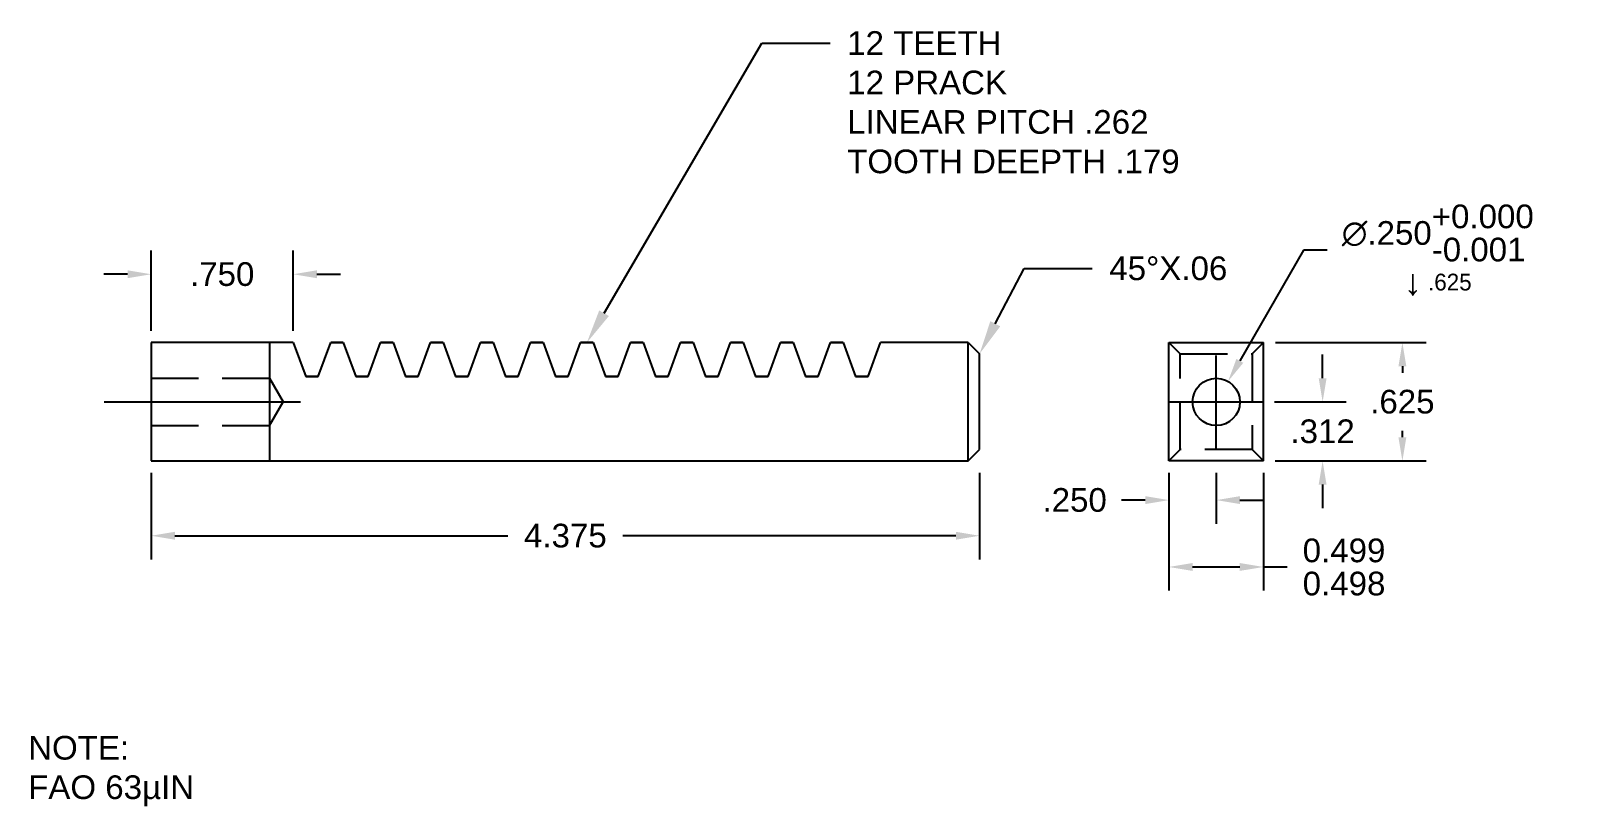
# Model space of a CAD drawing. Header units: inches. Extents: x 6.35 to 14.49, y 13.14 to 22.59.
# Drawn here: x 6.35 to 14.49, y 13.14 to 17.24 of the extents above.
import ezdxf
from ezdxf import colors
from ezdxf.entities.mleader import LeaderData, LeaderLine
from ezdxf.math import Vec2, Vec3

# ---------------------------------------------------------------- set-up
doc = ezdxf.new("R2010")
doc.units = ezdxf.units.IN
doc.header["$MEASUREMENT"] = 0
for name, pattern in [('CENTER', [2, 1.25, -0.25, 0.25, -0.25]), ('CENTER2', [1.125, 0.75, -0.125, 0.125, -0.125]), ('HIDDEN', [0.375, 0.25, -0.125])]:
    doc.linetypes.add(name, pattern=pattern)
for name, color, linetype in [('CENTER LINE', 1, 'CENTER'), ('DIMENSION', 5, 'Continuous'), ('HIDEEN', 4, 'HIDDEN'), ('OBJECT', 252, 'Continuous'), ('TITLEBLOCK', 5, 'Continuous')]:
    doc.layers.add(name, color=color, linetype=linetype)
doc.styles.get("Standard").update_dxf_attribs({"font": 'arial.ttf'})
doc.dimstyles.new('3 DECIMALS', dxfattribs={"dimtxt": 0.125, "dimasz": 0.125, "dimexe": 0.125, "dimexo": 0.0625, "dimgap": 0.09, "dimtad": 0, "dimtih": 1, "dimtoh": 1, "dimdec": 3, "dimzin": 4, "dimdsep": 46, "dimtxsty": 'Standard', "dimcen": -0.125, "dimadec": 0, "dimazin": 0, "dimtfac": 1, "dimtdec": 3, "dimtofl": 0, "dimtmove": 0, "dimatfit": 3, "dimfxl": 1, "dimtolj": 1, "dimtzin": 0, "dimarcsym": 0})
doc.dimstyles.new('DEVIATION 3 DECIMALS', dxfattribs={"dimtxt": 0.125, "dimasz": 0.125, "dimexe": 0.125, "dimexo": 0.0625, "dimgap": 0.09, "dimtad": 0, "dimtih": 1, "dimtoh": 1, "dimdec": 3, "dimzin": 4, "dimdsep": 46, "dimtxsty": 'Standard', "dimcen": -0.125, "dimadec": 0, "dimazin": 0, "dimtol": 1, "dimtm": 0.001, "dimtfac": 1, "dimtdec": 3, "dimtofl": 0, "dimtmove": 0, "dimatfit": 3, "dimfxl": 1, "dimtolj": 1, "dimtzin": 0, "dimarcsym": 0})
doc.dimstyles.new('LIMITS 3 DECIMALS', dxfattribs={"dimtxt": 0.125, "dimasz": 0.125, "dimexe": 0.125, "dimexo": 0.0625, "dimgap": 0.09, "dimtad": 0, "dimtih": 1, "dimtoh": 1, "dimdec": 3, "dimzin": 4, "dimdsep": 46, "dimtxsty": 'Standard', "dimcen": -0.125, "dimadec": 0, "dimazin": 0, "dimlim": 1, "dimtm": 0.001, "dimtfac": 1, "dimtdec": 3, "dimtofl": 0, "dimtmove": 0, "dimatfit": 3, "dimfxl": 1, "dimtolj": 1, "dimtzin": 0, "dimarcsym": 0})

# ---------------------------------------------------------------- blocks, each defined once
blk = doc.blocks.new('*U1')
at = {"layer": 'CENTER LINE', "color": 0, "linetype": 'CENTER2', "transparency": 16777216}
for p, q in [((0, 0.025), (0, 0.245)), ((-0.245, 0), (-0.025, 0)), ((0.025, 0), (0.245, 0)), ((0, -0.245), (0, -0.025))]:
    blk.add_line(p, q, dxfattribs=at)
at = {"layer": 'CENTER LINE', "color": 0, "linetype": 'Continuous', "transparency": 16777216}
for p, q in [((-0.0125, 0), (0.0125, 0)), ((0, -0.0125), (0, 0.0125))]:
    blk.add_line(p, q, dxfattribs=at)
blk = doc.blocks.new('*D2')
at = {"layer": 'Defpoints', "color": 0, "transparency": 16777216}
for p in [(7.7344, 15.9504), (6.9844, 15.5893), (7.7344, 15.5893)]:
    blk.add_point(p, dxfattribs=at)
at = {"layer": 'DIMENSION', "color": 0, "lineweight": -2, "transparency": 16777216}
for p, q in [((6.9844, 15.6518), (6.9844, 16.0754)), ((7.7344, 15.6518), (7.7344, 16.0754)), ((6.8594, 15.9504), (6.7344, 15.9504)), ((7.8594, 15.9504), (7.9844, 15.9504))]:
    blk.add_line(p, q, dxfattribs=at)
at = {"layer": 'DIMENSION', "color": 0, "transparency": 16777216}
for points in [[(6.8594, 15.9712), (6.8594, 15.9295), (6.9844, 15.9504)], [(7.8594, 15.9712), (7.8594, 15.9295), (7.7344, 15.9504)]]:
    blk.add_solid(points, dxfattribs=at)
at = {"layer": 'DIMENSION', "color": 0, "transparency": 16777216, "insert": (7.3594, 15.9504), "char_height": 0.125, "attachment_point": 5}
blk.add_mtext('\\A1;.750', dxfattribs=at)
blk = doc.blocks.new('*D3')
at = {"layer": 'Defpoints', "color": 0, "transparency": 16777216}
for p in [(6.9844, 14.9643), (11.3594, 14.9643), (11.3594, 14.5694)]:
    blk.add_point(p, dxfattribs=at)
at = {"layer": 'DIMENSION', "color": 0, "lineweight": -2, "transparency": 16777216}
for p, q in [((6.9844, 14.9018), (6.9844, 14.4444)), ((11.3594, 14.9018), (11.3594, 14.4444)), ((7.1094, 14.5694), (8.868, 14.5694)), ((11.2344, 14.5694), (9.4758, 14.5694))]:
    blk.add_line(p, q, dxfattribs=at)
at = {"layer": 'DIMENSION', "color": 0, "transparency": 16777216}
for points in [[(7.1094, 14.5902), (7.1094, 14.5486), (6.9844, 14.5694)], [(11.2344, 14.5902), (11.2344, 14.5486), (11.3594, 14.5694)]]:
    blk.add_solid(points, dxfattribs=at)
at = {"layer": 'DIMENSION', "color": 0, "transparency": 16777216, "insert": (9.1719, 14.5694), "char_height": 0.125, "attachment_point": 5}
blk.add_mtext('\\A1;4.375', dxfattribs=at)
blk = doc.blocks.new('*D4')
at = {"layer": 'Defpoints', "color": 0, "transparency": 16777216}
for p in [(12.8594, 15.5893), (12.8594, 14.9643), (13.5924, 14.9643)]:
    blk.add_point(p, dxfattribs=at)
at = {"layer": 'DIMENSION', "color": 0, "lineweight": -2, "transparency": 16777216}
for p, q in [((12.9219, 15.5893), (13.7174, 15.5893)), ((13.5924, 15.4643), (13.5924, 15.4306)), ((13.5924, 15.0893), (13.5924, 15.1229)), ((12.9219, 14.9643), (13.7174, 14.9643))]:
    blk.add_line(p, q, dxfattribs=at)
at = {"layer": 'DIMENSION', "color": 0, "transparency": 16777216}
for points in [[(13.5716, 15.4643), (13.6133, 15.4643), (13.5924, 15.5893)], [(13.5716, 15.0893), (13.6133, 15.0893), (13.5924, 14.9643)]]:
    blk.add_solid(points, dxfattribs=at)
at = {"layer": 'DIMENSION', "color": 0, "transparency": 16777216, "insert": (13.5924, 15.2768), "char_height": 0.125, "attachment_point": 5}
blk.add_mtext('\\A1;.625', dxfattribs=at)
blk = doc.blocks.new('*D5')
at = {"layer": 'Defpoints', "color": 0, "transparency": 16777216}
for p in [(12.8544, 15.2763), (12.8584, 14.9643), (13.1712, 14.9643)]:
    blk.add_point(p, dxfattribs=at)
at = {"layer": 'DIMENSION', "color": 0, "lineweight": -2, "transparency": 16777216}
for p, q in [((13.1712, 15.4013), (13.1712, 15.5263)), ((12.9169, 15.2763), (13.2962, 15.2763)), ((12.9209, 14.9643), (13.2962, 14.9643)), ((13.1712, 14.8393), (13.1712, 14.7143))]:
    blk.add_line(p, q, dxfattribs=at)
at = {"layer": 'DIMENSION', "color": 0, "transparency": 16777216}
for points in [[(13.1504, 15.4013), (13.192, 15.4013), (13.1712, 15.2763)], [(13.1504, 14.8393), (13.192, 14.8393), (13.1712, 14.9643)]]:
    blk.add_solid(points, dxfattribs=at)
at = {"layer": 'DIMENSION', "color": 0, "transparency": 16777216, "insert": (13.1712, 15.1203), "char_height": 0.125, "attachment_point": 5}
blk.add_mtext('\\A1;.312', dxfattribs=at)
blk = doc.blocks.new('*D6')
at = {"layer": 'Defpoints', "color": 0, "transparency": 16777216}
for p in [(12.3594, 14.9643), (12.6094, 14.9643), (12.6094, 14.7577)]:
    blk.add_point(p, dxfattribs=at)
at = {"layer": 'DIMENSION', "color": 0, "lineweight": -2, "transparency": 16777216}
for p, q in [((12.3594, 14.9018), (12.3594, 14.6327)), ((12.6094, 14.9018), (12.6094, 14.6327)), ((12.2344, 14.7577), (12.1094, 14.7577)), ((12.7344, 14.7577), (12.8594, 14.7577))]:
    blk.add_line(p, q, dxfattribs=at)
at = {"layer": 'DIMENSION', "color": 0, "transparency": 16777216}
for points in [[(12.2344, 14.7785), (12.2344, 14.7368), (12.3594, 14.7577)], [(12.7344, 14.7785), (12.7344, 14.7368), (12.6094, 14.7577)]]:
    blk.add_solid(points, dxfattribs=at)
at = {"layer": 'DIMENSION', "color": 0, "transparency": 16777216, "insert": (11.8616, 14.7577), "char_height": 0.125, "attachment_point": 5}
blk.add_mtext('\\A1;.250', dxfattribs=at)
blk = doc.blocks.new('*D11')
at = {"layer": 'Defpoints', "color": 0, "transparency": 16777216}
for p in [(12.3594, 14.9643), (12.8584, 14.9643), (12.8584, 14.4046)]:
    blk.add_point(p, dxfattribs=at)
at = {"layer": 'DIMENSION', "color": 0, "lineweight": -2, "transparency": 16777216}
for p, q in [((12.3594, 14.9018), (12.3594, 14.2796)), ((12.8584, 14.9018), (12.8584, 14.2796)), ((12.4844, 14.4046), (12.7334, 14.4046)), ((12.8584, 14.4046), (12.9834, 14.4046))]:
    blk.add_line(p, q, dxfattribs=at)
at = {"layer": 'DIMENSION', "color": 0, "transparency": 16777216}
for points in [[(12.4844, 14.4255), (12.4844, 14.3838), (12.3594, 14.4046)], [(12.7334, 14.4255), (12.7334, 14.3838), (12.8584, 14.4046)]]:
    blk.add_solid(points, dxfattribs=at)
at = {"layer": 'DIMENSION', "color": 0, "transparency": 16777216, "insert": (13.2844, 14.4046), "char_height": 0.125, "attachment_point": 5}
blk.add_mtext('\\A1;\\S0.499^ 0.498;', dxfattribs=at)
blk = doc.blocks.new('*D12')
at = {"layer": 'Defpoints', "color": 0, "transparency": 16777216}
for p in [(12.6717, 15.3846), (12.5471, 15.1679)]:
    blk.add_point(p, dxfattribs=at)
at = {"layer": 'DIMENSION', "color": 0, "lineweight": -2, "transparency": 16777216}
for p, q in [((13.0697, 16.077), (12.734, 15.493)), ((13.1947, 16.077), (13.0697, 16.077)), ((12.6094, 15.1513), (12.6094, 15.4013)), ((12.4844, 15.2763), (12.7344, 15.2763))]:
    blk.add_line(p, q, dxfattribs=at)
at = {"layer": 'DIMENSION', "color": 0, "transparency": 16777216}
blk.add_solid([(12.7159, 15.5034), (12.7521, 15.4826), (12.6717, 15.3846)], dxfattribs=at)
at = {"layer": 'DIMENSION', "color": 0, "transparency": 16777216, "insert": (13.7794, 16.077), "char_height": 0.125, "width": 1.419465, "attachment_point": 5}
blk.add_mtext('\\A1;∅.250\\S+0.000^ -0.001;\\P{\\H1.08333x;↓\\fMS Shell Dlg 2|b0|i0|c0|p0;\\H0.65385x; .625}', dxfattribs=at)
blk = doc.blocks.new('N')
at = {"layer": 'CENTER LINE', "insert": (-0.0367, 0.3426), "char_height": 0.2, "attachment_point": 1}
blk.add_mtext_dynamic_manual_height_columns('{\\H0.625x;NOTE:\\PFAO 63µIN\\fMS Shell Dlg 2|b0|i0|c0|p0; }', width=2.167231, gutter_width=1, heights=[0], dxfattribs=at)

msp = doc.modelspace()

# ---------------------------------------------------------------- linework, layer by layer
at = {"layer": 'CENTER LINE'}
msp.add_line((6.7363, 15.2763), (7.7732, 15.2763), dxfattribs=at)
at = {"layer": 'HIDEEN'}
for p, q in [((12.3594, 15.5893), (12.4194, 15.5293)), ((12.8584, 15.5893), (12.7994, 15.5293)), ((12.4194, 15.0243), (12.4194, 15.5293)), ((12.4194, 15.5293), (12.7994, 15.5293)), ((12.7994, 15.5293), (12.7994, 15.0243)), ((6.9844, 15.4013), (7.6094, 15.4013)), ((7.6094, 15.4013), (7.6094, 15.1513)), ((7.6094, 15.4013), (7.6813, 15.2772)), ((7.6094, 15.1513), (7.6813, 15.2772)), ((6.9844, 15.1513), (7.6094, 15.1513)), ((12.3594, 14.9643), (12.4194, 15.0243)), ((12.7994, 15.0243), (12.4194, 15.0243)), ((12.8584, 14.9643), (12.7994, 15.0243))]:
    msp.add_line(p, q, dxfattribs=at)
at = {"layer": 'OBJECT'}
for p, q in [((6.9844, 15.5893), (6.9844, 14.9643)), ((7.7344, 15.5893), (6.9844, 15.5893)), ((7.6094, 15.5893), (7.6094, 14.9643)), ((7.7344, 15.5893), (7.8004, 15.4103)), ((7.8664, 15.4103), (7.9324, 15.5893)), ((7.9324, 15.5893), (7.9984, 15.5893)), ((7.9984, 15.5893), (7.9324, 15.5893)), ((7.9984, 15.5893), (8.0644, 15.4103)), ((8.1304, 15.4103), (8.1964, 15.5893)), ((8.1964, 15.5893), (8.2624, 15.5893)), ((8.2624, 15.5893), (8.1964, 15.5893)), ((8.2624, 15.5893), (8.3284, 15.4103)), ((8.3944, 15.4103), (8.4604, 15.5893)), ((8.4604, 15.5893), (8.5264, 15.5893)), ((8.5264, 15.5893), (8.4604, 15.5893)), ((8.5264, 15.5893), (8.5924, 15.4103)), ((8.6584, 15.4103), (8.7244, 15.5893)), ((8.7244, 15.5893), (8.7904, 15.5893)), ((8.7904, 15.5893), (8.7244, 15.5893)), ((8.7904, 15.5893), (8.8564, 15.4103)), ((8.9224, 15.4103), (8.9884, 15.5893)), ((8.9884, 15.5893), (9.0544, 15.5893)), ((9.0544, 15.5893), (8.9884, 15.5893)), ((9.0544, 15.5893), (9.1204, 15.4103)), ((9.1864, 15.4103), (9.2524, 15.5893)), ((9.2524, 15.5893), (9.3184, 15.5893)), ((9.3184, 15.5893), (9.2524, 15.5893)), ((9.3184, 15.5893), (9.3844, 15.4103)), ((9.4504, 15.4103), (9.5164, 15.5893)), ((9.5164, 15.5893), (9.5824, 15.5893)), ((9.5824, 15.5893), (9.5164, 15.5893)), ((9.5824, 15.5893), (9.6484, 15.4103)), ((9.7144, 15.4103), (9.7804, 15.5893)), ((9.7804, 15.5893), (9.8464, 15.5893)), ((9.8464, 15.5893), (9.7804, 15.5893)), ((9.8464, 15.5893), (9.9124, 15.4103)), ((9.9784, 15.4103), (10.0444, 15.5893)), ((10.0444, 15.5893), (10.1104, 15.5893)), ((10.1104, 15.5893), (10.0444, 15.5893)), ((10.1104, 15.5893), (10.1764, 15.4103)), ((10.2424, 15.4103), (10.3084, 15.5893)), ((10.3084, 15.5893), (10.3744, 15.5893)), ((10.3744, 15.5893), (10.3084, 15.5893)), ((10.3744, 15.5893), (10.4404, 15.4103)), ((10.5064, 15.4103), (10.5724, 15.5893)), ((10.5724, 15.5893), (10.6384, 15.5893)), ((10.6384, 15.5893), (10.5724, 15.5893)), ((10.6384, 15.5893), (10.7044, 15.4103)), ((10.7704, 15.4103), (10.8364, 15.5893)), ((11.2994, 15.5893), (10.8364, 15.5893)), ((11.2994, 14.9643), (11.2994, 15.5893)), ((11.2994, 15.5893), (11.3594, 15.5295)), ((12.3594, 15.5893), (12.8584, 15.5893)), ((12.3594, 14.9643), (12.3594, 15.5893)), ((12.8584, 14.9643), (12.8584, 15.5893)), ((11.3594, 15.025), (11.3594, 15.5295)), ((7.8004, 15.4103), (7.8664, 15.4103)), ((7.8664, 15.4103), (7.8004, 15.4103)), ((8.0644, 15.4103), (8.1304, 15.4103)), ((8.1304, 15.4103), (8.0644, 15.4103)), ((8.3284, 15.4103), (8.3944, 15.4103)), ((8.3944, 15.4103), (8.3284, 15.4103)), ((8.5924, 15.4103), (8.6584, 15.4103)), ((8.6584, 15.4103), (8.5924, 15.4103)), ((8.8564, 15.4103), (8.9224, 15.4103)), ((8.9224, 15.4103), (8.8564, 15.4103)), ((9.1204, 15.4103), (9.1864, 15.4103)), ((9.1864, 15.4103), (9.1204, 15.4103)), ((9.3844, 15.4103), (9.4504, 15.4103)), ((9.4504, 15.4103), (9.3844, 15.4103)), ((9.6484, 15.4103), (9.7144, 15.4103)), ((9.7144, 15.4103), (9.6484, 15.4103)), ((9.9124, 15.4103), (9.9784, 15.4103)), ((9.9784, 15.4103), (9.9124, 15.4103)), ((10.1764, 15.4103), (10.2424, 15.4103)), ((10.2424, 15.4103), (10.1764, 15.4103)), ((10.4404, 15.4103), (10.5064, 15.4103)), ((10.5064, 15.4103), (10.4404, 15.4103)), ((10.7044, 15.4103), (10.7704, 15.4103)), ((10.7704, 15.4103), (10.7044, 15.4103)), ((11.2994, 14.9643), (11.3594, 15.025)), ((6.9844, 14.9643), (11.2994, 14.9643)), ((12.8584, 14.9643), (12.3594, 14.9643))]:
    msp.add_line(p, q, dxfattribs=at)
msp.add_circle((12.6094, 15.2763), 0.125, dxfattribs=at)

# ---------------------------------------------------------------- block references
at = {"layer": 'CENTER LINE', "linetype": 'CENTER2'}
msp.add_blockref('*U1', (12.6094, 15.2763), dxfattribs=at)
at = {"layer": 'TITLEBLOCK'}
msp.add_blockref('N', (6.3712, 13.1698), dxfattribs=at)

# ---------------------------------------------------------------- dimensions: what is measured, and where the dimension line sits
at = {"layer": 'DIMENSION'}
dim = msp.add_diameter_dim_2p(p1=(12.5471, 15.1679), p2=(12.6717, 15.3846), text='<>\\P{\\H1.08333x;↓\\fMS Shell Dlg 2|b0|i0|c0|p0;\\H0.65385x; .625}', dimstyle='DEVIATION 3 DECIMALS', dxfattribs=at)
dim.commit()
dim.dimension.update_dxf_attribs({"geometry": '*D12', "text_midpoint": (13.7794, 16.077), "dimtype": 163})
for base, p1, p2, dimstyle, picture, middle in [((7.7344, 15.9504), (6.9844, 15.5893), (7.7344, 15.5893), '3 DECIMALS', '*D2', (7.3594, 15.9504)), ((11.3594, 14.5694), (6.9844, 14.9643), (11.3594, 14.9643), '3 DECIMALS', '*D3', (9.1719, 14.5694)), ((12.8584, 14.4046), (12.3594, 14.9643), (12.8584, 14.9643), 'LIMITS 3 DECIMALS', '*D11', (13.2844, 14.4046))]:
    dim = msp.add_linear_dim(base=base, p1=p1, p2=p2, dimstyle=dimstyle, dxfattribs=at)
    dim.commit()
    dim.dimension.update_dxf_attribs({"geometry": picture, "text_midpoint": middle})
dim = msp.add_linear_dim(base=(13.5924, 14.9643), p1=(12.8594, 15.5893), p2=(12.8594, 14.9643), angle=90, dimstyle='3 DECIMALS', dxfattribs=at)
dim.commit()
dim.dimension.update_dxf_attribs({"geometry": '*D4', "text_midpoint": (13.5924, 15.2768), "dimtype": 160})
dim = msp.add_linear_dim(base=(13.1712, 14.9643), p1=(12.8544, 15.2763), p2=(12.8584, 14.9643), angle=90, dimstyle='3 DECIMALS', dxfattribs=at)
dim.commit()
dim.dimension.update_dxf_attribs({"geometry": '*D5', "text_midpoint": (13.1712, 15.1203)})
dim = msp.add_linear_dim(base=(12.6094, 14.7577), p1=(12.3594, 14.9643), p2=(12.6094, 14.9643), dimstyle='3 DECIMALS', dxfattribs=at)
dim.commit()
dim.dimension.update_dxf_attribs({"geometry": '*D6', "text_midpoint": (11.8616, 14.7577), "dimtype": 160})

# ---------------------------------------------------------------- leaders
ml = msp.add_multileader_mtext('Standard', dxfattribs=at)
ml.set_content('12 TEETH\\P12 PRACK\\PLINEAR PITCH .262\\PTOOTH DEEPTH .179', color=256)
ml.set_leader_properties()
ml.build(insert=Vec2(0, 0))
ml.multileader.update_dxf_attribs({"dogleg_length": 0.36, "arrow_head_size": 0.18})
ctx = ml.context
ctx.base_point, ctx.char_height, ctx.arrow_head_size, ctx.landing_gap_size, ctx.plane_origin = Vec3(10.5702, 17.1705), 0.125, 0.18, 0.09, Vec3(8.9884, 15.5893)
notes = []
notes.append((ctx, [(0, (1, 1, 0), (10.2102, 17.1705), (1, 0), 0.36, [(0, [(9.2854, 15.5893)], 0, [])])]))
ctx.mtext.insert, ctx.mtext.width, ctx.mtext.flow_direction = Vec3(10.6602, 17.2341), 2.927988, 5
ml = msp.add_multileader_mtext('Standard', dxfattribs=at)
ml.set_content('45°X.06', color=256)
ml.set_leader_properties()
ml.build(insert=Vec2(0, 0))
ml.multileader.update_dxf_attribs({"dogleg_length": 0.36, "arrow_head_size": 0.18})
ctx = ml.context
ctx.base_point, ctx.char_height, ctx.arrow_head_size, ctx.landing_gap_size, ctx.plane_origin = Vec3(11.9546, 15.9808), 0.125, 0.18, 0.09, Vec3(11.3594, 15.5295)
notes.append((ctx, [(0, (1, 1, 0), (11.5946, 15.9808), (1, 0), 0.36, [(0, [(11.3594, 15.5295)], 0, [])])]))
ctx.mtext.insert, ctx.mtext.flow_direction = Vec3(12.0446, 16.0444), 5
for ctx, leaders in notes:
    for number, flags, end, landing, length, lines in leaders:
        leader = LeaderData()
        leader.index, (leader.has_last_leader_line, leader.has_dogleg_vector, leader.attachment_direction) = number, flags
        leader.last_leader_point, leader.dogleg_vector, leader.dogleg_length = Vec3(end), Vec3(landing), length
        for number, points, colour, breaks in lines:
            line = LeaderLine()
            line.index, line.vertices, line.color, line.breaks = number, Vec3.list(points), colors.encode_raw_color(colour), breaks
            leader.lines.append(line)
        ctx.leaders.append(leader)

doc.saveas('drawing.dxf')
